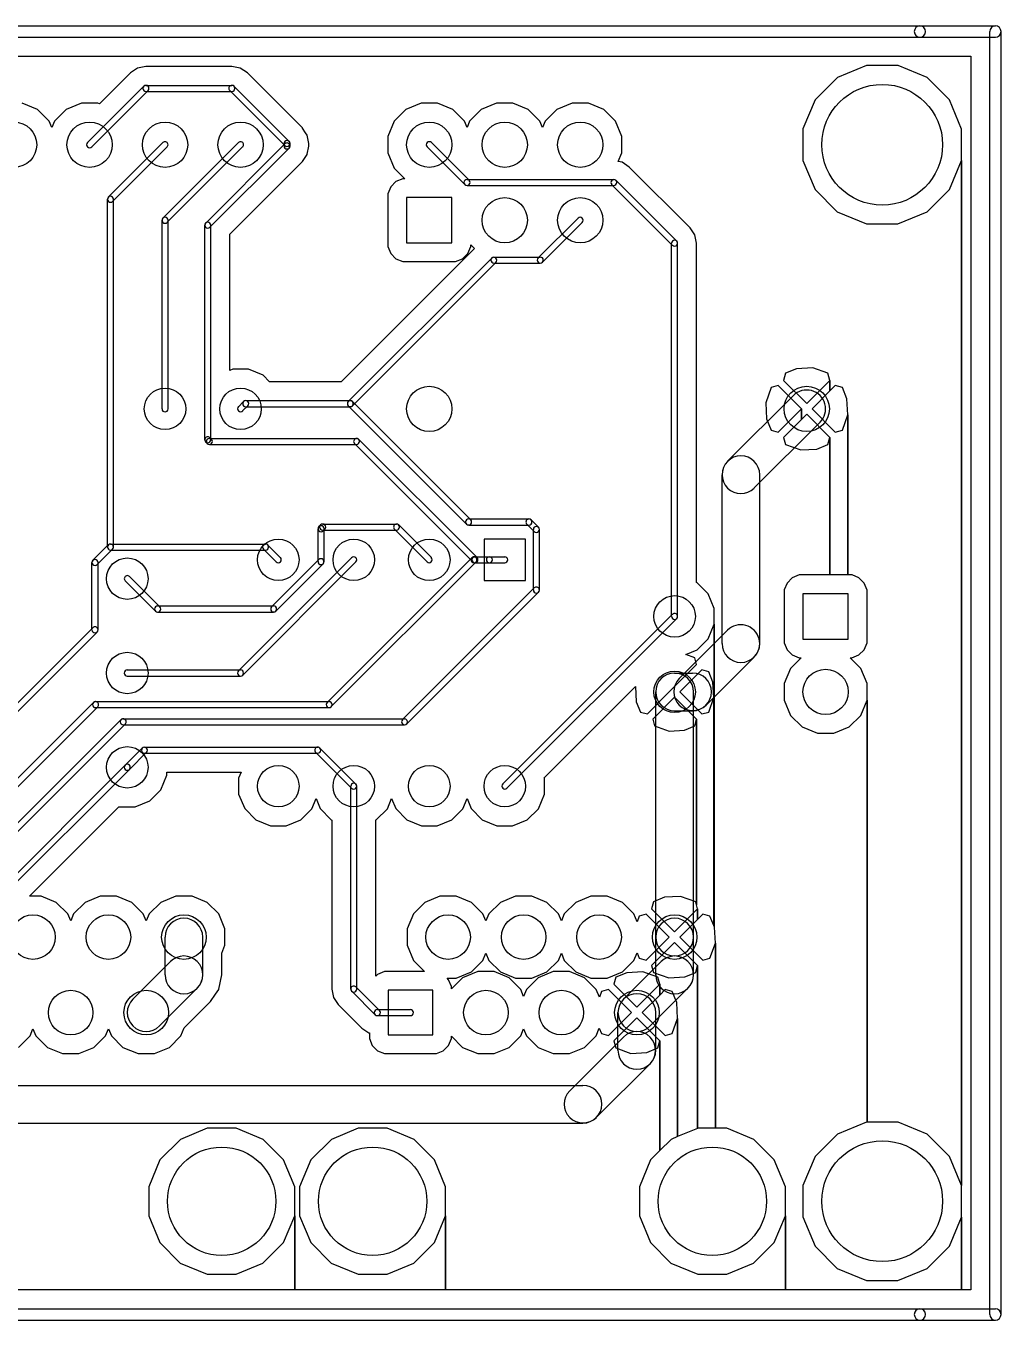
# Model space of a CAD drawing. Extents: x 9925 to 76075, y 35595 to 52745.
# Drawn here: x 63156 to 76075, y 35595 to 52745 of the extents above; entities that cross this region are included whole.
import ezdxf

# ---------------------------------------------------------------- set-up
doc = ezdxf.new("R2010")
doc.units = 0
doc.layers.add('BLACK', color=1, linetype='CONTINUOUS')

msp = doc.modelspace()

# ---------------------------------------------------------------- linework, layer by layer
at = {"layer": 'BLACK'}
for p, q in [((10000, 52745), (75000, 52745)), ((75000, 52745), (76000, 52745)), ((75925, 35670), (75925, 52670)), ((76075, 35670), (76075, 52670)), ((10000, 52595), (75000, 52595)), ((75000, 52595), (76000, 52595)), ((45126, 52345), (75000, 52345)), ((45126, 52345), (75000, 52345)), ((75000, 52345), (75675, 52345)), ((75000, 52345), (75675, 52345)), ((75675, 52345), (75675, 35995)), ((75675, 52345), (75675, 35995)), ((64636, 52185), (64542, 52122)), ((64636, 52185), (64542, 52122)), ((64747, 52207), (64636, 52185)), ((64747, 52207), (64636, 52185)), ((65885, 52207), (64747, 52207)), ((65885, 52207), (64747, 52207)), ((65996, 52185), (65885, 52207)), ((65996, 52185), (65885, 52207)), ((66090, 52122), (65996, 52185)), ((66090, 52122), (65996, 52185)), ((74292, 52220), (73906, 52060)), ((74292, 52220), (73906, 52060)), ((74710, 52220), (74292, 52220)), ((74710, 52220), (74292, 52220)), ((75095, 52060), (74710, 52220)), ((75095, 52060), (74710, 52220)), ((64542, 52122), (64130, 51711)), ((64542, 52122), (64130, 51711)), ((66821, 51392), (66090, 52122)), ((66821, 51392), (66090, 52122)), ((73906, 52060), (73610, 51765)), ((73906, 52060), (73610, 51765)), ((75390, 51764), (75095, 52060)), ((75390, 51764), (75095, 52060)), ((64718, 51946), (63971, 51199)), ((64775, 51889), (64028, 51142)), ((64747, 51957), (65885, 51957)), ((64747, 51877), (65885, 51877)), ((66587, 51159), (65857, 51889)), ((66643, 51215), (65913, 51945)), ((63311, 51635), (63109, 51719)), ((63311, 51635), (63109, 51719)), ((63465, 51481), (63311, 51635)), ((63465, 51481), (63311, 51635)), ((63689, 51635), (63535, 51481)), ((63689, 51635), (63535, 51481)), ((63891, 51719), (63689, 51635)), ((63891, 51719), (63689, 51635)), ((64109, 51719), (63891, 51719)), ((64109, 51719), (63891, 51719)), ((64130, 51711), (64109, 51719)), ((64130, 51711), (64109, 51719)), ((68189, 51635), (68035, 51481)), ((68189, 51635), (68035, 51481)), ((68391, 51719), (68189, 51635)), ((68391, 51719), (68189, 51635)), ((68609, 51719), (68391, 51719)), ((68609, 51719), (68391, 51719)), ((68811, 51635), (68609, 51719)), ((68811, 51635), (68609, 51719)), ((68965, 51481), (68811, 51635)), ((68965, 51481), (68811, 51635)), ((69189, 51635), (69035, 51481)), ((69189, 51635), (69035, 51481)), ((69391, 51719), (69189, 51635)), ((69391, 51719), (69189, 51635)), ((69609, 51719), (69391, 51719)), ((69609, 51719), (69391, 51719)), ((69811, 51635), (69609, 51719)), ((69811, 51635), (69609, 51719)), ((69965, 51481), (69811, 51635)), ((69965, 51481), (69811, 51635)), ((70189, 51635), (70035, 51481)), ((70189, 51635), (70035, 51481)), ((70391, 51719), (70189, 51635)), ((70391, 51719), (70189, 51635)), ((70609, 51719), (70391, 51719)), ((70609, 51719), (70391, 51719)), ((70811, 51635), (70609, 51719)), ((70811, 51635), (70609, 51719)), ((70965, 51481), (70811, 51635)), ((70965, 51481), (70811, 51635)), ((73610, 51765), (73450, 51380)), ((73610, 51765), (73450, 51380)), ((75550, 51378), (75390, 51764)), ((75550, 51378), (75390, 51764)), ((63500, 51397), (63465, 51481)), ((63500, 51397), (63465, 51481)), ((63535, 51481), (63500, 51397)), ((63535, 51481), (63500, 51397)), ((68035, 51481), (67951, 51279)), ((68035, 51481), (67951, 51279)), ((69000, 51397), (68965, 51481)), ((69000, 51397), (68965, 51481)), ((69035, 51481), (69000, 51397)), ((69035, 51481), (69000, 51397)), ((70000, 51397), (69965, 51481)), ((70000, 51397), (69965, 51481)), ((70035, 51481), (70000, 51397)), ((70035, 51481), (70000, 51397)), ((71049, 51279), (70965, 51481)), ((71049, 51279), (70965, 51481)), ((66821, 51391), (66821, 51392)), ((66821, 51391), (66821, 51392)), ((66862, 51329), (66821, 51391)), ((66862, 51329), (66821, 51391)), ((66883, 51298), (66862, 51329)), ((66883, 51298), (66862, 51329)), ((66884, 51297), (66883, 51298)), ((66884, 51297), (66883, 51298)), ((66905, 51187), (66884, 51297)), ((66905, 51187), (66884, 51297)), ((67951, 51279), (67951, 51061)), ((67951, 51279), (67951, 51061)), ((71049, 51061), (71049, 51279)), ((71049, 51061), (71049, 51279)), ((73450, 51380), (73450, 50962)), ((73450, 51380), (73450, 50962)), ((75550, 50960), (75550, 51378)), ((75550, 50960), (75550, 51378)), ((64248, 50476), (64971, 51199)), ((64305, 50419), (65028, 51142)), ((64972, 50198), (65972, 51198)), ((65028, 50142), (66028, 51142)), ((65538, 50133), (66587, 51182)), ((65595, 50076), (66644, 51125)), ((66576, 51154), (66576, 51186)), ((66656, 51154), (66656, 51186)), ((66884, 51043), (66905, 51153)), ((66884, 51043), (66905, 51153)), ((66906, 51186), (66905, 51187)), ((66906, 51186), (66905, 51187)), ((66905, 51153), (66906, 51154)), ((66905, 51153), (66906, 51154)), ((66906, 51154), (66906, 51186)), ((66906, 51154), (66906, 51186)), ((68472, 51141), (68971, 50642)), ((68529, 51198), (69028, 50699)), ((65856, 49984), (66820, 50948)), ((65856, 49984), (66820, 50948)), ((66820, 50948), (66820, 50949)), ((66820, 50949), (66821, 50949)), ((66820, 50948), (66820, 50949)), ((66820, 50949), (66821, 50949)), ((66821, 50949), (66883, 51042)), ((66821, 50949), (66883, 51042)), ((66883, 51042), (66884, 51043)), ((66883, 51042), (66884, 51043)), ((67951, 51061), (68035, 50859)), ((67951, 51061), (68035, 50859)), ((71002, 50949), (71049, 51061)), ((71002, 50949), (71049, 51061)), ((71056, 50938), (71002, 50949)), ((71056, 50938), (71002, 50949)), ((71150, 50875), (71056, 50938)), ((71150, 50875), (71056, 50938)), ((73450, 50962), (73610, 50576)), ((73450, 50962), (73610, 50576)), ((75390, 50575), (75550, 50960)), ((75390, 50575), (75550, 50960)), ((75550, 37378), (75550, 50960)), ((75550, 50960), (75550, 37378)), ((75550, 37378), (75550, 50960)), ((75550, 50960), (75550, 37378)), ((68035, 50859), (68175, 50719)), ((68035, 50859), (68175, 50719)), ((71955, 50070), (71150, 50875)), ((71955, 50070), (71150, 50875)), ((67989, 50611), (67951, 50520)), ((67989, 50611), (67951, 50520)), ((68059, 50681), (67989, 50611)), ((68059, 50681), (67989, 50611)), ((68151, 50719), (68059, 50681)), ((68151, 50719), (68059, 50681)), ((68175, 50719), (68151, 50719)), ((68175, 50719), (68151, 50719)), ((69000, 50710), (70944, 50710)), ((69000, 50630), (70944, 50630)), ((70916, 50642), (71721, 49837)), ((70973, 50699), (71778, 49894)), ((64237, 45839), (64237, 50447)), ((64317, 45839), (64317, 50447)), ((67951, 50520), (67951, 50421)), ((67951, 50520), (67951, 50421)), ((67951, 50421), (67951, 49821)), ((67951, 50421), (67951, 49821)), ((68200, 50470), (68200, 49870)), ((68800, 50470), (68200, 50470)), ((68800, 49870), (68800, 50470)), ((73610, 50576), (73905, 50280)), ((73610, 50576), (73905, 50280)), ((75094, 50280), (75390, 50575)), ((75094, 50280), (75390, 50575)), ((73905, 50280), (74290, 50120)), ((73905, 50280), (74290, 50120)), ((74708, 50120), (75094, 50280)), ((74708, 50120), (75094, 50280)), ((64960, 47670), (64960, 50170)), ((65040, 47670), (65040, 50170)), ((65526, 47260), (65526, 50104)), ((65606, 47260), (65606, 50104)), ((70471, 50199), (69942, 49670)), ((70528, 50142), (69999, 49613)), ((74290, 50120), (74708, 50120)), ((74290, 50120), (74708, 50120)), ((65856, 48179), (65856, 49984)), ((65856, 48179), (65856, 49984)), ((72018, 49976), (71955, 50070)), ((72018, 49976), (71955, 50070)), ((72040, 49865), (72018, 49976)), ((72040, 49865), (72018, 49976)), ((69099, 49795), (67334, 48029)), ((69099, 49795), (67334, 48029)), ((67951, 49821), (67989, 49729)), ((67951, 49821), (67989, 49729)), ((68200, 49870), (68800, 49870)), ((69011, 49729), (69049, 49820)), ((69011, 49729), (69049, 49820)), ((69049, 49820), (69049, 49845)), ((69049, 49845), (69099, 49795)), ((69049, 49820), (69049, 49845)), ((69049, 49845), (69099, 49795)), ((71710, 44921), (71710, 49865)), ((71790, 44921), (71790, 49865)), ((72040, 45369), (72040, 49865)), ((72040, 45369), (72040, 49865)), ((69327, 49669), (67426, 47768)), ((69384, 49612), (67483, 47711)), ((67989, 49729), (68059, 49659)), ((67989, 49729), (68059, 49659)), ((68059, 49659), (68150, 49621)), ((68059, 49659), (68150, 49621)), ((68150, 49621), (68249, 49621)), ((68150, 49621), (68249, 49621)), ((68249, 49621), (68849, 49621)), ((68249, 49621), (68849, 49621)), ((68849, 49621), (68941, 49659)), ((68849, 49621), (68941, 49659)), ((68941, 49659), (69011, 49729)), ((68941, 49659), (69011, 49729)), ((69356, 49681), (69970, 49681)), ((69356, 49601), (69970, 49601)), ((65896, 48195), (65856, 48179)), ((65896, 48195), (65856, 48179)), ((66105, 48195), (65896, 48195)), ((66105, 48195), (65896, 48195)), ((66298, 48115), (66105, 48195)), ((66298, 48115), (66105, 48195)), ((73366, 48202), (73219, 48142)), ((73366, 48202), (73219, 48142)), ((73579, 48213), (73366, 48202)), ((73579, 48213), (73366, 48202)), ((73781, 48142), (73579, 48213)), ((73781, 48142), (73579, 48213)), ((66383, 48029), (66298, 48115)), ((66383, 48029), (66298, 48115)), ((67334, 48029), (66383, 48029)), ((67334, 48029), (66383, 48029)), ((73219, 48142), (73192, 48048)), ((73219, 48142), (73192, 48048)), ((73192, 48048), (73500, 47741)), ((73192, 48048), (73500, 47741)), ((73500, 47741), (73808, 48048)), ((73500, 47741), (73808, 48048)), ((73808, 48048), (73781, 48142)), ((73808, 48048), (73781, 48142)), ((73808, 47908), (73808, 48048)), ((73808, 48048), (73808, 47908)), ((73808, 47908), (73808, 48048)), ((73808, 48048), (73808, 47908)), ((73028, 47951), (72957, 47749)), ((73028, 47951), (72957, 47749)), ((73122, 47978), (73028, 47951)), ((73122, 47978), (73028, 47951)), ((73429, 47670), (73122, 47978)), ((73429, 47670), (73122, 47978)), ((73808, 47908), (73571, 47670)), ((73808, 47908), (73571, 47670)), ((73878, 47978), (73808, 47908)), ((73878, 47978), (73808, 47908)), ((73972, 47951), (73878, 47978)), ((73972, 47951), (73878, 47978)), ((74032, 47804), (73972, 47951)), ((74032, 47804), (73972, 47951)), ((66040, 47767), (65972, 47699)), ((66096, 47711), (66028, 47643)), ((66069, 47779), (67453, 47779)), ((66069, 47699), (67453, 47699)), ((68993, 46143), (67426, 47710)), ((69050, 46200), (67483, 47767)), ((72452, 46975), (73323, 47846)), ((72957, 47749), (72968, 47536)), ((72957, 47749), (72968, 47536)), ((74043, 47591), (74032, 47804)), ((74043, 47591), (74032, 47804)), ((72968, 47536), (73028, 47389)), ((72968, 47536), (73028, 47389)), ((73122, 47362), (73429, 47670)), ((73122, 47362), (73429, 47670)), ((73429, 47529), (73192, 47292)), ((73429, 47529), (73192, 47292)), ((73429, 47529), (73429, 47670)), ((73429, 47670), (73429, 47529)), ((73429, 47529), (73429, 47670)), ((73429, 47670), (73429, 47529)), ((73500, 47599), (73429, 47529)), ((73500, 47599), (73429, 47529)), ((73808, 47292), (73500, 47599)), ((73808, 47292), (73500, 47599)), ((73571, 47670), (73878, 47362)), ((73571, 47670), (73878, 47362)), ((73972, 47389), (74043, 47591)), ((73972, 47389), (74043, 47591)), ((74043, 45469), (74043, 47591)), ((74043, 47591), (74043, 45469)), ((74043, 45469), (74043, 47591)), ((74043, 47591), (74043, 45469)), ((72805, 46622), (73676, 47493)), ((73028, 47389), (73122, 47362)), ((73028, 47389), (73122, 47362)), ((73878, 47362), (73972, 47389)), ((73878, 47362), (73972, 47389)), ((65559, 47210), (65538, 47231)), ((65588, 47278), (67536, 47278)), ((65588, 47198), (67536, 47198)), ((65616, 47267), (65595, 47288)), ((69076, 45642), (67509, 47209)), ((69133, 45699), (67566, 47266)), ((73192, 47292), (73219, 47198)), ((73192, 47292), (73219, 47198)), ((73219, 47198), (73421, 47127)), ((73219, 47198), (73421, 47127)), ((73634, 47138), (73781, 47198)), ((73634, 47138), (73781, 47198)), ((73781, 47198), (73808, 47292)), ((73781, 47198), (73808, 47292)), ((73808, 45469), (73808, 47292)), ((73808, 47292), (73808, 45469)), ((73808, 45469), (73808, 47292)), ((73808, 47292), (73808, 45469)), ((73421, 47127), (73634, 47138)), ((73421, 47127), (73634, 47138)), ((72378, 44560), (72378, 46798)), ((72878, 44560), (72878, 46798)), ((67088, 46144), (68066, 46144)), ((69022, 46211), (69820, 46211)), ((69890, 46044), (69791, 46143)), ((69947, 46101), (69848, 46200)), ((67026, 45646), (67026, 46082)), ((67059, 46132), (67038, 46111)), ((67088, 46064), (68066, 46064)), ((67116, 46075), (67095, 46054)), ((67106, 45646), (67106, 46082)), ((68471, 45642), (68038, 46075)), ((68528, 45699), (68095, 46132)), ((69022, 46131), (69820, 46131)), ((69879, 45270), (69879, 46072)), ((69959, 45270), (69959, 46072)), ((64044, 45663), (64248, 45867)), ((64100, 45607), (64304, 45811)), ((64277, 45879), (66331, 45879)), ((64277, 45799), (66331, 45799)), ((66303, 45811), (66471, 45643)), ((66359, 45867), (66527, 45699)), ((69775, 45945), (69225, 45945)), ((69225, 45945), (69225, 45395)), ((69775, 45395), (69775, 45945)), ((64032, 44742), (64032, 45634)), ((64112, 44742), (64112, 45634)), ((67471, 45698), (65972, 44199)), ((67528, 45641), (66029, 44142)), ((67037, 45674), (66410, 45047)), ((67146, 43780), (69064, 45698)), ((67202, 43724), (69120, 45642)), ((69093, 45710), (69105, 45710)), ((69093, 45630), (69105, 45630)), ((69105, 45710), (69297, 45710)), ((69105, 45630), (69297, 45630)), ((69297, 45710), (69499, 45710)), ((69297, 45630), (69499, 45630)), ((64930, 45046), (64528, 45448)), ((67094, 45617), (66467, 44990)), ((73401, 45469), (73309, 45431)), ((73401, 45469), (73309, 45431)), ((73808, 45469), (73401, 45469)), ((73808, 45469), (73401, 45469)), ((74001, 45469), (73808, 45469)), ((74001, 45469), (73808, 45469)), ((74043, 45469), (74001, 45469)), ((74043, 45469), (74001, 45469)), ((74100, 45469), (74043, 45469)), ((74100, 45469), (74043, 45469)), ((74191, 45431), (74100, 45469)), ((74191, 45431), (74100, 45469)), ((64874, 44990), (64472, 45392)), ((68145, 43552), (69890, 45297)), ((69225, 45395), (69775, 45395)), ((72048, 45365), (72040, 45369)), ((72048, 45365), (72040, 45369)), ((72195, 45217), (72048, 45365)), ((72195, 45217), (72048, 45365)), ((73239, 45361), (73201, 45270)), ((73239, 45361), (73201, 45270)), ((73309, 45431), (73239, 45361)), ((73309, 45431), (73239, 45361)), ((74261, 45361), (74191, 45431)), ((74261, 45361), (74191, 45431)), ((74299, 45269), (74261, 45361)), ((74299, 45269), (74261, 45361)), ((68202, 43495), (69947, 45240)), ((72275, 45024), (72195, 45217)), ((72275, 45024), (72195, 45217)), ((73201, 45270), (73201, 45171)), ((73201, 45270), (73201, 45171)), ((73201, 45171), (73201, 44571)), ((73201, 45171), (73201, 44571)), ((74050, 45220), (73450, 45220)), ((73450, 45220), (73450, 44620)), ((74050, 44620), (74050, 45220)), ((74299, 44669), (74299, 45269)), ((74299, 44669), (74299, 45269)), ((64902, 45058), (66438, 45058)), ((64902, 44978), (66438, 44978)), ((69472, 42699), (71721, 44948)), ((72275, 44815), (72275, 45024)), ((72275, 44815), (72275, 45024)), ((58972, 39699), (64043, 44770)), ((69529, 42642), (71778, 44891)), ((72195, 44622), (72275, 44815)), ((72195, 44622), (72275, 44815)), ((72275, 40812), (72275, 44815)), ((72275, 44815), (72275, 40812)), ((72275, 40812), (72275, 44815)), ((72275, 44815), (72275, 40812)), ((59029, 39642), (64100, 44713)), ((71812, 44098), (72450, 44736)), ((72047, 44475), (72195, 44622)), ((72047, 44475), (72195, 44622)), ((73450, 44620), (74050, 44620)), ((74299, 44570), (74299, 44669)), ((74299, 44570), (74299, 44669)), ((71898, 44414), (72047, 44475)), ((71898, 44414), (72047, 44475)), ((73201, 44571), (73239, 44479)), ((73201, 44571), (73239, 44479)), ((73239, 44479), (73309, 44409)), ((73239, 44479), (73309, 44409)), ((74191, 44409), (74261, 44479)), ((74191, 44409), (74261, 44479)), ((74261, 44479), (74299, 44570)), ((74261, 44479), (74299, 44570)), ((71785, 44026), (72040, 44281)), ((71785, 44026), (72040, 44281)), ((72017, 44372), (71898, 44414)), ((72017, 44372), (71898, 44414)), ((72040, 44281), (72017, 44372)), ((72040, 44281), (72017, 44372)), ((72166, 43744), (72804, 44382)), ((73425, 44371), (73285, 44231)), ((73425, 44371), (73285, 44231)), ((73309, 44409), (73400, 44371)), ((73309, 44409), (73400, 44371)), ((73400, 44371), (73425, 44371)), ((73400, 44371), (73425, 44371)), ((74215, 44231), (74075, 44371)), ((74075, 44371), (74099, 44371)), ((74215, 44231), (74075, 44371)), ((74075, 44371), (74099, 44371)), ((74099, 44371), (74191, 44409)), ((74099, 44371), (74191, 44409)), ((64500, 44210), (66000, 44210)), ((64500, 44130), (66000, 44130)), ((71750, 44170), (71988, 44170)), ((72111, 44210), (71821, 43920)), ((72111, 44210), (71821, 43920)), ((72202, 44187), (72111, 44210)), ((72202, 44187), (72111, 44210)), ((72258, 44050), (72202, 44187)), ((72258, 44050), (72202, 44187)), ((73285, 44231), (73201, 44029)), ((73285, 44231), (73201, 44029)), ((74299, 44029), (74215, 44231)), ((74299, 44029), (74215, 44231)), ((70021, 42782), (71231, 43992)), ((70021, 42782), (71231, 43992)), ((71231, 43992), (71242, 43790)), ((71231, 43992), (71242, 43790)), ((71500, 40670), (71500, 43920)), ((71644, 43885), (71679, 43920)), ((71644, 43885), (71679, 43920)), ((71679, 43920), (71750, 43991)), ((71679, 43920), (71750, 43991)), ((71750, 43991), (71785, 44026)), ((71750, 43991), (71785, 44026)), ((71821, 43920), (72111, 43630)), ((71821, 43920), (72111, 43630)), ((72000, 40670), (72000, 43920)), ((72269, 43846), (72258, 44050)), ((72269, 43846), (72258, 44050)), ((73201, 44029), (73201, 43811)), ((73201, 44029), (73201, 43811)), ((74299, 43811), (74299, 44029)), ((74299, 43811), (74299, 44029)), ((58972, 38699), (64052, 43779)), ((64081, 43791), (67173, 43791)), ((71242, 43790), (71298, 43653)), ((71242, 43790), (71298, 43653)), ((71389, 43630), (71644, 43885)), ((71389, 43630), (71644, 43885)), ((71750, 43849), (71460, 43559)), ((71750, 43849), (71460, 43559)), ((72040, 43559), (71750, 43849)), ((72040, 43559), (71750, 43849)), ((72202, 43653), (72269, 43846)), ((72202, 43653), (72269, 43846)), ((72269, 40826), (72269, 43846)), ((72269, 43846), (72269, 40826)), ((72269, 40826), (72269, 43846)), ((72269, 43846), (72269, 40826)), ((73201, 43811), (73285, 43609)), ((73201, 43811), (73285, 43609)), ((74215, 43609), (74299, 43811)), ((74215, 43609), (74299, 43811)), ((74299, 38220), (74299, 43811)), ((74299, 43811), (74299, 38220)), ((74299, 38220), (74299, 43811)), ((74299, 43811), (74299, 38220)), ((59028, 38643), (64108, 43723)), ((64081, 43711), (67173, 43711)), ((64446, 43563), (68172, 43563)), ((71298, 43653), (71389, 43630)), ((71298, 43653), (71389, 43630)), ((71750, 43670), (71988, 43670)), ((72111, 43630), (72202, 43653)), ((72111, 43630), (72202, 43653)), ((73285, 43609), (73439, 43455)), ((73285, 43609), (73439, 43455)), ((74061, 43455), (74215, 43609)), ((74061, 43455), (74215, 43609)), ((58982, 38117), (64417, 43552)), ((59039, 38060), (64474, 43495)), ((64446, 43483), (68172, 43483)), ((71460, 43559), (71483, 43468)), ((71460, 43559), (71483, 43468)), ((71483, 43468), (71676, 43401)), ((71483, 43468), (71676, 43401)), ((71676, 43401), (71880, 43412)), ((71676, 43401), (71880, 43412)), ((71880, 43412), (72017, 43468)), ((71880, 43412), (72017, 43468)), ((72017, 43468), (72040, 43559)), ((72017, 43468), (72040, 43559)), ((72040, 41098), (72040, 43559)), ((72040, 43559), (72040, 41098)), ((72040, 41098), (72040, 43559)), ((72040, 43559), (72040, 41098)), ((73439, 43455), (73641, 43371)), ((73439, 43455), (73641, 43371)), ((73859, 43371), (74061, 43455)), ((73859, 43371), (74061, 43455)), ((73641, 43371), (73859, 43371)), ((73641, 43371), (73859, 43371)), ((64698, 43175), (64472, 42949)), ((64754, 43119), (64528, 42893)), ((64727, 43187), (67023, 43187)), ((64727, 43107), (67023, 43107)), ((67471, 42642), (66994, 43119)), ((67528, 42699), (67051, 43176)), ((64472, 42948), (62782, 41258)), ((64528, 42892), (62838, 41202)), ((64945, 42622), (65025, 42815)), ((64945, 42622), (65025, 42815)), ((65025, 42815), (65025, 42857)), ((65025, 42857), (66008, 42857)), ((65025, 42815), (65025, 42857)), ((65025, 42857), (66008, 42857)), ((66008, 42857), (65975, 42775)), ((66008, 42857), (65975, 42775)), ((65975, 42775), (65975, 42566)), ((65975, 42775), (65975, 42566)), ((70025, 42774), (70021, 42782)), ((70025, 42774), (70021, 42782)), ((70025, 42565), (70025, 42774)), ((70025, 42565), (70025, 42774)), ((64797, 42475), (64945, 42622)), ((64797, 42475), (64945, 42622)), ((65975, 42566), (66055, 42373)), ((65975, 42566), (66055, 42373)), ((67460, 39982), (67460, 42670)), ((67540, 39982), (67540, 42670)), ((69945, 42372), (70025, 42565)), ((69945, 42372), (70025, 42565)), ((63204, 41214), (64387, 42398)), ((63204, 41214), (64387, 42398)), ((64387, 42398), (64395, 42395)), ((64387, 42398), (64395, 42395)), ((64395, 42395), (64604, 42395)), ((64395, 42395), (64604, 42395)), ((64604, 42395), (64797, 42475)), ((64604, 42395), (64797, 42475)), ((66055, 42373), (66202, 42225)), ((66055, 42373), (66202, 42225)), ((66797, 42225), (66945, 42372)), ((66797, 42225), (66945, 42372)), ((66945, 42372), (67000, 42506)), ((66945, 42372), (67000, 42506)), ((67000, 42506), (67055, 42373)), ((67000, 42506), (67055, 42373)), ((67055, 42373), (67202, 42225)), ((67055, 42373), (67202, 42225)), ((67797, 42225), (67945, 42372)), ((67797, 42225), (67945, 42372)), ((67945, 42372), (68000, 42506)), ((67945, 42372), (68000, 42506)), ((68000, 42506), (68055, 42373)), ((68000, 42506), (68055, 42373)), ((68055, 42373), (68202, 42225)), ((68055, 42373), (68202, 42225)), ((68797, 42225), (68945, 42372)), ((68797, 42225), (68945, 42372)), ((68945, 42372), (69000, 42506)), ((68945, 42372), (69000, 42506)), ((69000, 42506), (69055, 42373)), ((69000, 42506), (69055, 42373)), ((69055, 42373), (69202, 42225)), ((69055, 42373), (69202, 42225)), ((69797, 42225), (69945, 42372)), ((69797, 42225), (69945, 42372)), ((66202, 42225), (66395, 42145)), ((66202, 42225), (66395, 42145)), ((66604, 42145), (66797, 42225)), ((66604, 42145), (66797, 42225)), ((67202, 42225), (67210, 42222)), ((67202, 42225), (67210, 42222)), ((67210, 42222), (67210, 39982)), ((67210, 42222), (67210, 39982)), ((67790, 42223), (67797, 42225)), ((67790, 42223), (67797, 42225)), ((67790, 40152), (67790, 42223)), ((67790, 40152), (67790, 42223)), ((68202, 42225), (68395, 42145)), ((68202, 42225), (68395, 42145)), ((68604, 42145), (68797, 42225)), ((68604, 42145), (68797, 42225)), ((69202, 42225), (69395, 42145)), ((69202, 42225), (69395, 42145)), ((69604, 42145), (69797, 42225)), ((69604, 42145), (69797, 42225)), ((66395, 42145), (66604, 42145)), ((66395, 42145), (66604, 42145)), ((68395, 42145), (68604, 42145)), ((68395, 42145), (68604, 42145)), ((69395, 42145), (69604, 42145)), ((69395, 42145), (69604, 42145)), ((63358, 41214), (63204, 41214)), ((63358, 41214), (63204, 41214)), ((63558, 41131), (63358, 41214)), ((63558, 41131), (63358, 41214)), ((64142, 41214), (63942, 41131)), ((64142, 41214), (63942, 41131)), ((64358, 41214), (64142, 41214)), ((64358, 41214), (64142, 41214)), ((64558, 41131), (64358, 41214)), ((64558, 41131), (64358, 41214)), ((65142, 41214), (64942, 41131)), ((65142, 41214), (64942, 41131)), ((65358, 41214), (65142, 41214)), ((65358, 41214), (65142, 41214)), ((65558, 41131), (65358, 41214)), ((65558, 41131), (65358, 41214)), ((68642, 41214), (68442, 41131)), ((68642, 41214), (68442, 41131)), ((68858, 41214), (68642, 41214)), ((68858, 41214), (68642, 41214)), ((69058, 41131), (68858, 41214)), ((69058, 41131), (68858, 41214)), ((69642, 41214), (69442, 41131)), ((69642, 41214), (69442, 41131)), ((69858, 41214), (69642, 41214)), ((69858, 41214), (69642, 41214)), ((70058, 41131), (69858, 41214)), ((70058, 41131), (69858, 41214)), ((70642, 41214), (70442, 41131)), ((70642, 41214), (70442, 41131)), ((70858, 41214), (70642, 41214)), ((70858, 41214), (70642, 41214)), ((71058, 41131), (70858, 41214)), ((71058, 41131), (70858, 41214)), ((71616, 41198), (71471, 41138)), ((71616, 41198), (71471, 41138)), ((71828, 41210), (71616, 41198)), ((71828, 41210), (71616, 41198)), ((72029, 41138), (71828, 41210)), ((72029, 41138), (71828, 41210)), ((63711, 40978), (63558, 41131)), ((63711, 40978), (63558, 41131)), ((63942, 41131), (63789, 40978)), ((63942, 41131), (63789, 40978)), ((64711, 40978), (64558, 41131)), ((64711, 40978), (64558, 41131)), ((64942, 41131), (64789, 40978)), ((64942, 41131), (64789, 40978)), ((65711, 40978), (65558, 41131)), ((65711, 40978), (65558, 41131)), ((68442, 41131), (68289, 40978)), ((68442, 41131), (68289, 40978)), ((69211, 40978), (69058, 41131)), ((69211, 40978), (69058, 41131)), ((69442, 41131), (69289, 40978)), ((69442, 41131), (69289, 40978)), ((70211, 40978), (70058, 41131)), ((70211, 40978), (70058, 41131)), ((70442, 41131), (70289, 40978)), ((70442, 41131), (70289, 40978)), ((71211, 40978), (71058, 41131)), ((71211, 40978), (71058, 41131)), ((71471, 41138), (71446, 41045)), ((71471, 41138), (71446, 41045)), ((71446, 41045), (71750, 40741)), ((71446, 41045), (71750, 40741)), ((71750, 40741), (72054, 41045)), ((71750, 40741), (72054, 41045)), ((72040, 41098), (72029, 41138)), ((72040, 41098), (72029, 41138)), ((72054, 41045), (72040, 41098)), ((72054, 41045), (72040, 41098)), ((72054, 40903), (72054, 41045)), ((72054, 41045), (72054, 40903)), ((72054, 40903), (72054, 41045)), ((72054, 41045), (72054, 40903)), ((63750, 40885), (63711, 40978)), ((63750, 40885), (63711, 40978)), ((63789, 40978), (63750, 40885)), ((63789, 40978), (63750, 40885)), ((64750, 40885), (64711, 40978)), ((64750, 40885), (64711, 40978)), ((64789, 40978), (64750, 40885)), ((64789, 40978), (64750, 40885)), ((65794, 40778), (65711, 40978)), ((65794, 40778), (65711, 40978)), ((68289, 40978), (68206, 40778)), ((68289, 40978), (68206, 40778)), ((69250, 40885), (69211, 40978)), ((69250, 40885), (69211, 40978)), ((69289, 40978), (69250, 40885)), ((69289, 40978), (69250, 40885)), ((70250, 40885), (70211, 40978)), ((70250, 40885), (70211, 40978)), ((70289, 40978), (70250, 40885)), ((70289, 40978), (70250, 40885)), ((71254, 40873), (71211, 40978)), ((71254, 40873), (71211, 40978)), ((71282, 40949), (71254, 40873)), ((71282, 40949), (71254, 40873)), ((71375, 40974), (71282, 40949)), ((71375, 40974), (71282, 40949)), ((71679, 40670), (71375, 40974)), ((71679, 40670), (71375, 40974)), ((72054, 40903), (71821, 40670)), ((72054, 40903), (71821, 40670)), ((72125, 40974), (72054, 40903)), ((72125, 40974), (72054, 40903)), ((72218, 40949), (72125, 40974)), ((72218, 40949), (72125, 40974)), ((72269, 40826), (72218, 40949)), ((72269, 40826), (72218, 40949)), ((72275, 40812), (72269, 40826)), ((72275, 40812), (72269, 40826)), ((65000, 40170), (65000, 40670)), ((65500, 40170), (65500, 40670)), ((65794, 40562), (65794, 40778)), ((65794, 40562), (65794, 40778)), ((68206, 40778), (68206, 40562)), ((68206, 40778), (68206, 40562)), ((71375, 40366), (71679, 40670)), ((71375, 40366), (71679, 40670)), ((71500, 40170), (71500, 40670)), ((71821, 40670), (72125, 40366)), ((71821, 40670), (72125, 40366)), ((72000, 40170), (72000, 40670)), ((72278, 40804), (72275, 40812)), ((72278, 40804), (72275, 40812)), ((72290, 40592), (72278, 40804)), ((72290, 40592), (72278, 40804)), ((65750, 40456), (65794, 40562)), ((65750, 40456), (65794, 40562)), ((68206, 40562), (68289, 40362)), ((68206, 40562), (68289, 40362)), ((71750, 40599), (71446, 40295)), ((71750, 40599), (71446, 40295)), ((72054, 40295), (71750, 40599)), ((72054, 40295), (71750, 40599)), ((72218, 40391), (72290, 40592)), ((72218, 40391), (72290, 40592)), ((72290, 38137), (72290, 40592)), ((72290, 40592), (72290, 38137)), ((72290, 38137), (72290, 40592)), ((72290, 40592), (72290, 38137)), ((65073, 40346), (64574, 39847)), ((65750, 40175), (65750, 40456)), ((65750, 40175), (65750, 40456)), ((68289, 40362), (68437, 40214)), ((68289, 40362), (68437, 40214)), ((69058, 40209), (69211, 40362)), ((69058, 40209), (69211, 40362)), ((69211, 40362), (69250, 40456)), ((69211, 40362), (69250, 40456)), ((69250, 40456), (69289, 40362)), ((69250, 40456), (69289, 40362)), ((69289, 40362), (69442, 40209)), ((69289, 40362), (69442, 40209)), ((70058, 40209), (70211, 40362)), ((70058, 40209), (70211, 40362)), ((70211, 40362), (70250, 40456)), ((70211, 40362), (70250, 40456)), ((70250, 40456), (70289, 40362)), ((70250, 40456), (70289, 40362)), ((70289, 40362), (70442, 40209)), ((70289, 40362), (70442, 40209)), ((71058, 40209), (71211, 40362)), ((71058, 40209), (71211, 40362)), ((71573, 40346), (71074, 39847)), ((71211, 40362), (71252, 40463)), ((71211, 40362), (71252, 40463)), ((71252, 40463), (71282, 40391)), ((71252, 40463), (71282, 40391)), ((71282, 40391), (71375, 40366)), ((71282, 40391), (71375, 40366)), ((72125, 40366), (72218, 40391)), ((72125, 40366), (72218, 40391)), ((65712, 39979), (65750, 40170)), ((65712, 39979), (65750, 40170)), ((65751, 40170), (65750, 40175)), ((65751, 40170), (65750, 40175)), ((65750, 40170), (65751, 40170)), ((65750, 40170), (65751, 40170)), ((67814, 40176), (67790, 40152)), ((67814, 40176), (67790, 40152)), ((67906, 40214), (67814, 40176)), ((67906, 40214), (67814, 40176)), ((68437, 40214), (67906, 40214)), ((68437, 40214), (67906, 40214)), ((68942, 40131), (68794, 39983)), ((68942, 40131), (68794, 39983)), ((68858, 40126), (69058, 40209)), ((68858, 40126), (69058, 40209)), ((69142, 40214), (68942, 40131)), ((69142, 40214), (68942, 40131)), ((69358, 40214), (69142, 40214)), ((69358, 40214), (69142, 40214)), ((69558, 40131), (69358, 40214)), ((69558, 40131), (69358, 40214)), ((69442, 40209), (69642, 40126)), ((69442, 40209), (69642, 40126)), ((69711, 39978), (69558, 40131)), ((69711, 39978), (69558, 40131)), ((69942, 40131), (69789, 39978)), ((69942, 40131), (69789, 39978)), ((69858, 40126), (70058, 40209)), ((69858, 40126), (70058, 40209)), ((70142, 40214), (69942, 40131)), ((70142, 40214), (69942, 40131)), ((70358, 40214), (70142, 40214)), ((70358, 40214), (70142, 40214)), ((70558, 40131), (70358, 40214)), ((70558, 40131), (70358, 40214)), ((70442, 40209), (70642, 40126)), ((70442, 40209), (70642, 40126)), ((70711, 39978), (70558, 40131)), ((70711, 39978), (70558, 40131)), ((70858, 40126), (71058, 40209)), ((70858, 40126), (71058, 40209)), ((70971, 40138), (70946, 40045)), ((70971, 40138), (70946, 40045)), ((71116, 40198), (70971, 40138)), ((71116, 40198), (70971, 40138)), ((71328, 40210), (71116, 40198)), ((71328, 40210), (71116, 40198)), ((71529, 40138), (71328, 40210)), ((71529, 40138), (71328, 40210)), ((71446, 40295), (71471, 40202)), ((71446, 40295), (71471, 40202)), ((71471, 40202), (71672, 40130)), ((71471, 40202), (71672, 40130)), ((71554, 40045), (71529, 40138)), ((71554, 40045), (71529, 40138)), ((71672, 40130), (71884, 40142)), ((71672, 40130), (71884, 40142)), ((71884, 40142), (72029, 40202)), ((71884, 40142), (72029, 40202)), ((72029, 40202), (72054, 40295)), ((72029, 40202), (72054, 40295)), ((72054, 38136), (72054, 40295)), ((72054, 40295), (72054, 38136)), ((72054, 38136), (72054, 40295)), ((72054, 40295), (72054, 38136)), ((65426, 39993), (64927, 39494)), ((65668, 39914), (65712, 39978)), ((65668, 39914), (65712, 39978)), ((65712, 39978), (65712, 39979)), ((65712, 39978), (65712, 39979)), ((67210, 39982), (67232, 39871)), ((67210, 39982), (67232, 39871)), ((67840, 39699), (67529, 40010)), ((67955, 39965), (67955, 39375)), ((68545, 39965), (67955, 39965)), ((68545, 39375), (68545, 39965)), ((68756, 40106), (68736, 40126)), ((68736, 40126), (68858, 40126)), ((68756, 40106), (68736, 40126)), ((68736, 40126), (68858, 40126)), ((68794, 40014), (68756, 40106)), ((68794, 40014), (68756, 40106)), ((68794, 39983), (68794, 40014)), ((68794, 39983), (68794, 40014)), ((69642, 40126), (69858, 40126)), ((69642, 40126), (69858, 40126)), ((69750, 39885), (69711, 39978)), ((69750, 39885), (69711, 39978)), ((69789, 39978), (69750, 39885)), ((69789, 39978), (69750, 39885)), ((70642, 40126), (70858, 40126)), ((70642, 40126), (70858, 40126)), ((70754, 39873), (70711, 39978)), ((70754, 39873), (70711, 39978)), ((70875, 39974), (70782, 39949)), ((70875, 39974), (70782, 39949)), ((71179, 39670), (70875, 39974)), ((71179, 39670), (70875, 39974)), ((70946, 40045), (71250, 39741)), ((70946, 40045), (71250, 39741)), ((71250, 39741), (71554, 40045)), ((71250, 39741), (71554, 40045)), ((71926, 39993), (71427, 39494)), ((71554, 39903), (71554, 40045)), ((71554, 40045), (71554, 39903)), ((71554, 39903), (71554, 40045)), ((71554, 40045), (71554, 39903)), ((71625, 39974), (71554, 39903)), ((71625, 39974), (71554, 39903)), ((71718, 39949), (71625, 39974)), ((71718, 39949), (71625, 39974)), ((65254, 39467), (65601, 39815)), ((65254, 39467), (65601, 39815)), ((65601, 39815), (65603, 39816)), ((65601, 39815), (65603, 39816)), ((65603, 39816), (65604, 39816)), ((65603, 39816), (65604, 39816)), ((65604, 39816), (65668, 39914)), ((65604, 39816), (65668, 39914)), ((67232, 39871), (67295, 39777)), ((67232, 39871), (67295, 39777)), ((67783, 39642), (67472, 39953)), ((70782, 39949), (70754, 39873)), ((70782, 39949), (70754, 39873)), ((71554, 39903), (71321, 39670)), ((71554, 39903), (71321, 39670)), ((71778, 39804), (71718, 39949)), ((71778, 39804), (71718, 39949)), ((71790, 39592), (71778, 39804)), ((71790, 39592), (71778, 39804)), ((67295, 39777), (67607, 39465)), ((67295, 39777), (67607, 39465)), ((67812, 39710), (68250, 39710)), ((67812, 39630), (68250, 39630)), ((70875, 39366), (71179, 39670)), ((70875, 39366), (71179, 39670)), ((71000, 39170), (71000, 39670)), ((71321, 39670), (71625, 39366)), ((71321, 39670), (71625, 39366)), ((71500, 39170), (71500, 39670)), ((63211, 39362), (63250, 39456)), ((63211, 39362), (63250, 39456)), ((63250, 39456), (63289, 39362)), ((63250, 39456), (63289, 39362)), ((64211, 39362), (64250, 39456)), ((64211, 39362), (64250, 39456)), ((64250, 39456), (64289, 39362)), ((64250, 39456), (64289, 39362)), ((65211, 39362), (65254, 39467)), ((65211, 39362), (65254, 39467)), ((67607, 39465), (67701, 39402)), ((67607, 39465), (67701, 39402)), ((69711, 39362), (69750, 39456)), ((69711, 39362), (69750, 39456)), ((69750, 39456), (69789, 39362)), ((69750, 39456), (69789, 39362)), ((70711, 39362), (70752, 39463)), ((70711, 39362), (70752, 39463)), ((70752, 39463), (70782, 39391)), ((70752, 39463), (70782, 39391)), ((71250, 39599), (70946, 39295)), ((71250, 39599), (70946, 39295)), ((71554, 39295), (71250, 39599)), ((71554, 39295), (71250, 39599)), ((71718, 39391), (71790, 39592)), ((71718, 39391), (71790, 39592)), ((71790, 38027), (71790, 39592)), ((71790, 39592), (71790, 38027)), ((71790, 38027), (71790, 39592)), ((71790, 39592), (71790, 38027)), ((63058, 39209), (63211, 39362)), ((63058, 39209), (63211, 39362)), ((63289, 39362), (63442, 39209)), ((63289, 39362), (63442, 39209)), ((64058, 39209), (64211, 39362)), ((64058, 39209), (64211, 39362)), ((64289, 39362), (64442, 39209)), ((64289, 39362), (64442, 39209)), ((65058, 39209), (65211, 39362)), ((65058, 39209), (65211, 39362)), ((67701, 39402), (67706, 39402)), ((67701, 39402), (67706, 39402)), ((67706, 39402), (67706, 39326)), ((67706, 39402), (67706, 39326)), ((67706, 39326), (67744, 39234)), ((67706, 39326), (67744, 39234)), ((67955, 39375), (68545, 39375)), ((68756, 39234), (68794, 39325)), ((68756, 39234), (68794, 39325)), ((68794, 39325), (68794, 39357)), ((68794, 39357), (68942, 39209)), ((68794, 39325), (68794, 39357)), ((68794, 39357), (68942, 39209)), ((69558, 39209), (69711, 39362)), ((69558, 39209), (69711, 39362)), ((69789, 39362), (69942, 39209)), ((69789, 39362), (69942, 39209)), ((71073, 39346), (70360, 38633)), ((70558, 39209), (70711, 39362)), ((70558, 39209), (70711, 39362)), ((70782, 39391), (70875, 39366)), ((70782, 39391), (70875, 39366)), ((70946, 39295), (70971, 39202)), ((70946, 39295), (70971, 39202)), ((71529, 39202), (71554, 39295)), ((71529, 39202), (71554, 39295)), ((71554, 37842), (71554, 39295)), ((71554, 39295), (71554, 37842)), ((71554, 37842), (71554, 39295)), ((71554, 39295), (71554, 37842)), ((71625, 39366), (71718, 39391)), ((71625, 39366), (71718, 39391)), ((63442, 39209), (63642, 39126)), ((63442, 39209), (63642, 39126)), ((63642, 39126), (63858, 39126)), ((63642, 39126), (63858, 39126)), ((63858, 39126), (64058, 39209)), ((63858, 39126), (64058, 39209)), ((64442, 39209), (64642, 39126)), ((64442, 39209), (64642, 39126)), ((64642, 39126), (64858, 39126)), ((64642, 39126), (64858, 39126)), ((64858, 39126), (65058, 39209)), ((64858, 39126), (65058, 39209)), ((67744, 39234), (67814, 39164)), ((67744, 39234), (67814, 39164)), ((67814, 39164), (67905, 39126)), ((67814, 39164), (67905, 39126)), ((67905, 39126), (68004, 39126)), ((67905, 39126), (68004, 39126)), ((68004, 39126), (68594, 39126)), ((68004, 39126), (68594, 39126)), ((68594, 39126), (68686, 39164)), ((68594, 39126), (68686, 39164)), ((68686, 39164), (68756, 39234)), ((68686, 39164), (68756, 39234)), ((68942, 39209), (69142, 39126)), ((68942, 39209), (69142, 39126)), ((69142, 39126), (69358, 39126)), ((69142, 39126), (69358, 39126)), ((69358, 39126), (69558, 39209)), ((69358, 39126), (69558, 39209)), ((69942, 39209), (70142, 39126)), ((69942, 39209), (70142, 39126)), ((70142, 39126), (70358, 39126)), ((70142, 39126), (70358, 39126)), ((70358, 39126), (70558, 39209)), ((70358, 39126), (70558, 39209)), ((70971, 39202), (71172, 39130)), ((70971, 39202), (71172, 39130)), ((71172, 39130), (71384, 39142)), ((71172, 39130), (71384, 39142)), ((71384, 39142), (71529, 39202)), ((71384, 39142), (71529, 39202)), ((71426, 38993), (70713, 38280)), ((60222, 38706), (70536, 38706)), ((60222, 38206), (70536, 38206)), ((65558, 38137), (65203, 37990)), ((65558, 38137), (65203, 37990)), ((65943, 38137), (65558, 38137)), ((65943, 38137), (65558, 38137)), ((66298, 37990), (65943, 38137)), ((66298, 37990), (65943, 38137)), ((67558, 38137), (67203, 37990)), ((67558, 38137), (67203, 37990)), ((67943, 38137), (67558, 38137)), ((67943, 38137), (67558, 38137)), ((68298, 37990), (67943, 38137)), ((68298, 37990), (67943, 38137)), ((72054, 38136), (71790, 38027)), ((72054, 38136), (71790, 38027)), ((72058, 38137), (72054, 38136)), ((72058, 38137), (72054, 38136)), ((72290, 38137), (72058, 38137)), ((72290, 38137), (72058, 38137)), ((72443, 38137), (72290, 38137)), ((72443, 38137), (72290, 38137)), ((72798, 37990), (72443, 38137)), ((72798, 37990), (72443, 38137)), ((74292, 38220), (73906, 38060)), ((74292, 38220), (73906, 38060)), ((74299, 38220), (74292, 38220)), ((74299, 38220), (74292, 38220)), ((74710, 38220), (74299, 38220)), ((74710, 38220), (74299, 38220)), ((75095, 38060), (74710, 38220)), ((75095, 38060), (74710, 38220)), ((65203, 37990), (64930, 37718)), ((65203, 37990), (64930, 37718)), ((66570, 37717), (66298, 37990)), ((66570, 37717), (66298, 37990)), ((67203, 37990), (66930, 37718)), ((67203, 37990), (66930, 37718)), ((68570, 37717), (68298, 37990)), ((68570, 37717), (68298, 37990)), ((71703, 37990), (71554, 37842)), ((71703, 37990), (71554, 37842)), ((71790, 38027), (71703, 37990)), ((71790, 38027), (71703, 37990)), ((73070, 37717), (72798, 37990)), ((73070, 37717), (72798, 37990)), ((73906, 38060), (73610, 37765)), ((73906, 38060), (73610, 37765)), ((75390, 37764), (75095, 38060)), ((75390, 37764), (75095, 38060)), ((71554, 37842), (71430, 37718)), ((71554, 37842), (71430, 37718)), ((73610, 37765), (73450, 37380)), ((73610, 37765), (73450, 37380)), ((75550, 37378), (75390, 37764)), ((75550, 37378), (75390, 37764)), ((64930, 37718), (64783, 37363)), ((64930, 37718), (64783, 37363)), ((66717, 37362), (66570, 37717)), ((66717, 37362), (66570, 37717)), ((66930, 37718), (66783, 37363)), ((66930, 37718), (66783, 37363)), ((68717, 37362), (68570, 37717)), ((68717, 37362), (68570, 37717)), ((71430, 37718), (71283, 37363)), ((71430, 37718), (71283, 37363)), ((73217, 37362), (73070, 37717)), ((73217, 37362), (73070, 37717)), ((64783, 37363), (64783, 36978)), ((64783, 37363), (64783, 36978)), ((66717, 36977), (66717, 37362)), ((66717, 36977), (66717, 37362)), ((66783, 37363), (66783, 36978)), ((66783, 37363), (66783, 36978)), ((68717, 36977), (68717, 37362)), ((68717, 36977), (68717, 37362)), ((71283, 37363), (71283, 36978)), ((71283, 37363), (71283, 36978)), ((73217, 36977), (73217, 37362)), ((73217, 36977), (73217, 37362)), ((73450, 37380), (73450, 36962)), ((73450, 37380), (73450, 36962)), ((75550, 36960), (75550, 37378)), ((75550, 36960), (75550, 37378)), ((64783, 36978), (64930, 36623)), ((64783, 36978), (64930, 36623)), ((66570, 36622), (66717, 36977)), ((66570, 36622), (66717, 36977)), ((66717, 35995), (66717, 36977)), ((66717, 36977), (66717, 35995)), ((66717, 35995), (66717, 36977)), ((66717, 36977), (66717, 35995)), ((66783, 36978), (66930, 36623)), ((66783, 36978), (66930, 36623)), ((68570, 36622), (68717, 36977)), ((68570, 36622), (68717, 36977)), ((68717, 35995), (68717, 36977)), ((68717, 36977), (68717, 35995)), ((68717, 35995), (68717, 36977)), ((68717, 36977), (68717, 35995)), ((71283, 36978), (71430, 36623)), ((71283, 36978), (71430, 36623)), ((73070, 36622), (73217, 36977)), ((73070, 36622), (73217, 36977)), ((73217, 35995), (73217, 36977)), ((73217, 36977), (73217, 35995)), ((73217, 35995), (73217, 36977)), ((73217, 36977), (73217, 35995)), ((73450, 36962), (73610, 36576)), ((73450, 36962), (73610, 36576)), ((75390, 36575), (75550, 36960)), ((75390, 36575), (75550, 36960)), ((75550, 35995), (75550, 36960)), ((75550, 36960), (75550, 35995)), ((75550, 35995), (75550, 36960)), ((75550, 36960), (75550, 35995)), ((64930, 36623), (65202, 36350)), ((64930, 36623), (65202, 36350)), ((66297, 36350), (66570, 36622)), ((66297, 36350), (66570, 36622)), ((66930, 36623), (67202, 36350)), ((66930, 36623), (67202, 36350)), ((68297, 36350), (68570, 36622)), ((68297, 36350), (68570, 36622)), ((71430, 36623), (71702, 36350)), ((71430, 36623), (71702, 36350)), ((72797, 36350), (73070, 36622)), ((72797, 36350), (73070, 36622)), ((73610, 36576), (73905, 36280)), ((73610, 36576), (73905, 36280)), ((75094, 36280), (75390, 36575)), ((75094, 36280), (75390, 36575)), ((65202, 36350), (65557, 36203)), ((65202, 36350), (65557, 36203)), ((65557, 36203), (65942, 36203)), ((65557, 36203), (65942, 36203)), ((65942, 36203), (66297, 36350)), ((65942, 36203), (66297, 36350)), ((67202, 36350), (67557, 36203)), ((67202, 36350), (67557, 36203)), ((67557, 36203), (67942, 36203)), ((67557, 36203), (67942, 36203)), ((67942, 36203), (68297, 36350)), ((67942, 36203), (68297, 36350)), ((71702, 36350), (72057, 36203)), ((71702, 36350), (72057, 36203)), ((72057, 36203), (72442, 36203)), ((72057, 36203), (72442, 36203)), ((72442, 36203), (72797, 36350)), ((72442, 36203), (72797, 36350)), ((73905, 36280), (74290, 36120)), ((73905, 36280), (74290, 36120)), ((74708, 36120), (75094, 36280)), ((74708, 36120), (75094, 36280)), ((74290, 36120), (74708, 36120)), ((74290, 36120), (74708, 36120)), ((66717, 35995), (62217, 35995)), ((66717, 35995), (62217, 35995)), ((68717, 35995), (66717, 35995)), ((68717, 35995), (66717, 35995)), ((73217, 35995), (68717, 35995)), ((73217, 35995), (68717, 35995)), ((75000, 35995), (73217, 35995)), ((75000, 35995), (73217, 35995)), ((75550, 35995), (75000, 35995)), ((75550, 35995), (75000, 35995)), ((75675, 35995), (75550, 35995)), ((75675, 35995), (75550, 35995)), ((10000, 35745), (75000, 35745)), ((75000, 35745), (76000, 35745)), ((10000, 35595), (75000, 35595)), ((75000, 35595), (76000, 35595))]:
    msp.add_line(p, q, dxfattribs=at)
for centre, radius in [((74500, 51170), 800), ((63000, 51170), 300), ((64000, 51170), 300), ((65000, 51170), 300), ((66000, 51170), 300), ((68500, 51170), 300), ((69500, 51170), 300), ((70500, 51170), 300), ((69500, 50170), 300), ((70500, 50170), 300), ((65000, 47670), 275), ((66000, 47670), 275), ((68500, 47670), 300), ((73500, 47670), 300), ((66500, 45670), 275), ((67500, 45670), 275), ((68500, 45670), 275), ((64500, 45420), 275), ((71750, 44920), 275), ((64500, 44170), 275), ((71750, 43920), 275), ((73750, 43920), 300), ((64500, 42920), 275), ((66500, 42670), 275), ((67500, 42670), 275), ((68500, 42670), 275), ((69500, 42670), 275), ((63250, 40670), 295), ((64250, 40670), 295), ((65250, 40670), 295), ((68750, 40670), 295), ((69750, 40670), 295), ((70750, 40670), 295), ((71750, 40670), 295), ((63750, 39670), 295), ((64750, 39670), 295), ((69250, 39670), 295), ((70250, 39670), 295), ((71250, 39670), 295), ((74500, 37170), 800), ((65750, 37170), 718), ((67750, 37170), 718), ((72250, 37170), 718)]:
    msp.add_circle(centre, radius, dxfattribs=at)
for centre, radius, start, end in [((75000, 52670), 75, 90, 270), ((75000, 52670), 75, 270, 450), ((76000, 52670), 75, 360, 540), ((76000, 52670), 75, 270, 450), ((64747, 51917), 40, 90, 270), ((64746, 51917), 40, -45, 135), ((65885, 51917), 40, 405, 585), ((65885, 51917), 40, 270, 450), ((64000, 51171), 40, 135, 315), ((64999, 51170), 40, 315, 495), ((66000, 51170), 40, 315, 495), ((66616, 51186), 40, 360, 540), ((66616, 51154), 40, 180, 360), ((66615, 51187), 40, 225, 405), ((66616, 51154), 40, 315, 495), ((68500, 51170), 40, 45, 225), ((69000, 50670), 40, 90, 270), ((69000, 50670), 40, 225, 405), ((70945, 50670), 40, 45, 225), ((70944, 50670), 40, 270, 450), ((64277, 50447), 40, 360, 540), ((64277, 50448), 40, 135, 315), ((65000, 50170), 40, 360, 540), ((65000, 50170), 40, 135, 315), ((65566, 50104), 40, 360, 540), ((65566, 50104), 40, 135, 315), ((70499, 50170), 40, -45, 135), ((71750, 49865), 40, 360, 540), ((71749, 49866), 40, 225, 405), ((69356, 49641), 40, 90, 270), ((69355, 49640), 40, -45, 135), ((69971, 49642), 40, 135, 315), ((69970, 49641), 40, 270, 450), ((73500, 47670), 250, 315, 495), ((66000, 47671), 40, 135, 315), ((66069, 47739), 40, 90, 270), ((66068, 47739), 40, -45, 135), ((67455, 47738), 40, 405, 585), ((67455, 47740), 40, 135, 315), ((67453, 47739), 40, 270, 450), ((65000, 47670), 40, 180, 360), ((65566, 47260), 40, 405, 585), ((65566, 47260), 40, 180, 360), ((65588, 47238), 40, 90, 270), ((65588, 47238), 40, 225, 405), ((67538, 47237), 40, 405, 585), ((67536, 47238), 40, 270, 450), ((72628, 46798), 250, 360, 540), ((72628, 46798), 250, 135, 315), ((67088, 46104), 40, 90, 270), ((67088, 46104), 40, -45, 135), ((68067, 46103), 40, 405, 585), ((68066, 46104), 40, 270, 450), ((69022, 46171), 40, 90, 270), ((69021, 46172), 40, 225, 405), ((69820, 46171), 40, 405, 585), ((69820, 46171), 40, 270, 450), ((67066, 46082), 40, 360, 540), ((67066, 46082), 40, 135, 315), ((69919, 46072), 40, 360, 540), ((69918, 46073), 40, 225, 405), ((64277, 45839), 40, 90, 270), ((64277, 45839), 40, 180, 360), ((64276, 45839), 40, 315, 495), ((66331, 45839), 40, 45, 225), ((66331, 45839), 40, 270, 450), ((64072, 45634), 40, 360, 540), ((64072, 45635), 40, 135, 315), ((66499, 45671), 40, 225, 405), ((67066, 45646), 40, 180, 360), ((67065, 45645), 40, -45, 135), ((67500, 45670), 40, -45, 135), ((68499, 45671), 40, 225, 405), ((69093, 45670), 40, 90, 270), ((69092, 45670), 40, 315, 495), ((69105, 45670), 40, 90, 270), ((69104, 45671), 40, 225, 405), ((69105, 45670), 40, 270, 450), ((69297, 45670), 40, 90, 270), ((69297, 45670), 40, 270, 450), ((69499, 45670), 40, 270, 450), ((64500, 45420), 40, 405, 585), ((69919, 45269), 40, 315, 495), ((69919, 45270), 40, 180, 360), ((64902, 45018), 40, 90, 270), ((64902, 45018), 40, 225, 405), ((66439, 45019), 40, 135, 315), ((66438, 45018), 40, 270, 450), ((71749, 44919), 40, 315, 495), ((64072, 44742), 40, 315, 495), ((71750, 44921), 40, 180, 360), ((72627, 44559), 250, 315, 495), ((64072, 44742), 40, 180, 360), ((72628, 44560), 250, 180, 360), ((64500, 44170), 40, 90, 270), ((66000, 44170), 40, 135, 315), ((66000, 44170), 40, 270, 450), ((71750, 43920), 250, 360, 540), ((71750, 43920), 250, 90, 270), ((71989, 43921), 250, 135, 315), ((71988, 43920), 250, 270, 450), ((64081, 43751), 40, 90, 270), ((64080, 43751), 40, 315, 495), ((67174, 43752), 40, 135, 315), ((67173, 43751), 40, 270, 450), ((64446, 43523), 40, 90, 270), ((64445, 43523), 40, 315, 495), ((68172, 43523), 40, 270, 450), ((68173, 43523), 40, 135, 315), ((64727, 43147), 40, 90, 270), ((64726, 43147), 40, -45, 135), ((67023, 43147), 40, 405, 585), ((67023, 43147), 40, 270, 450), ((64500, 42921), 40, 135, 315), ((64500, 42920), 40, -45, 135), ((67500, 42670), 40, 360, 540), ((67499, 42671), 40, 225, 405), ((69501, 42671), 40, 135, 315), ((65250, 40670), 250, 360, 540), ((71750, 40670), 250, 360, 540), ((71750, 40670), 250, 180, 360), ((65250, 40170), 250, -45, 135), ((71750, 40170), 250, -45, 135), ((65250, 40170), 250, 180, 360), ((71750, 40170), 250, 180, 360), ((67500, 39982), 40, 405, 585), ((67500, 39982), 40, 180, 360), ((64750, 39670), 250, 135, 315), ((71250, 39670), 250, 360, 540), ((71250, 39670), 250, 135, 315), ((67812, 39670), 40, 90, 270), ((67812, 39670), 40, 225, 405), ((68250, 39670), 40, 270, 450), ((71249, 39169), 250, -45, 135), ((71250, 39170), 250, 180, 360), ((70537, 38457), 250, 135, 315), ((70536, 38456), 250, 270, 450), ((75000, 35670), 75, 90, 270), ((75000, 35670), 75, 270, 450), ((76000, 35670), 75, 270, 450), ((76000, 35670), 75, 180, 360)]:
    msp.add_arc(centre, radius, start, end, dxfattribs=at)

doc.saveas('drawing.dxf')
